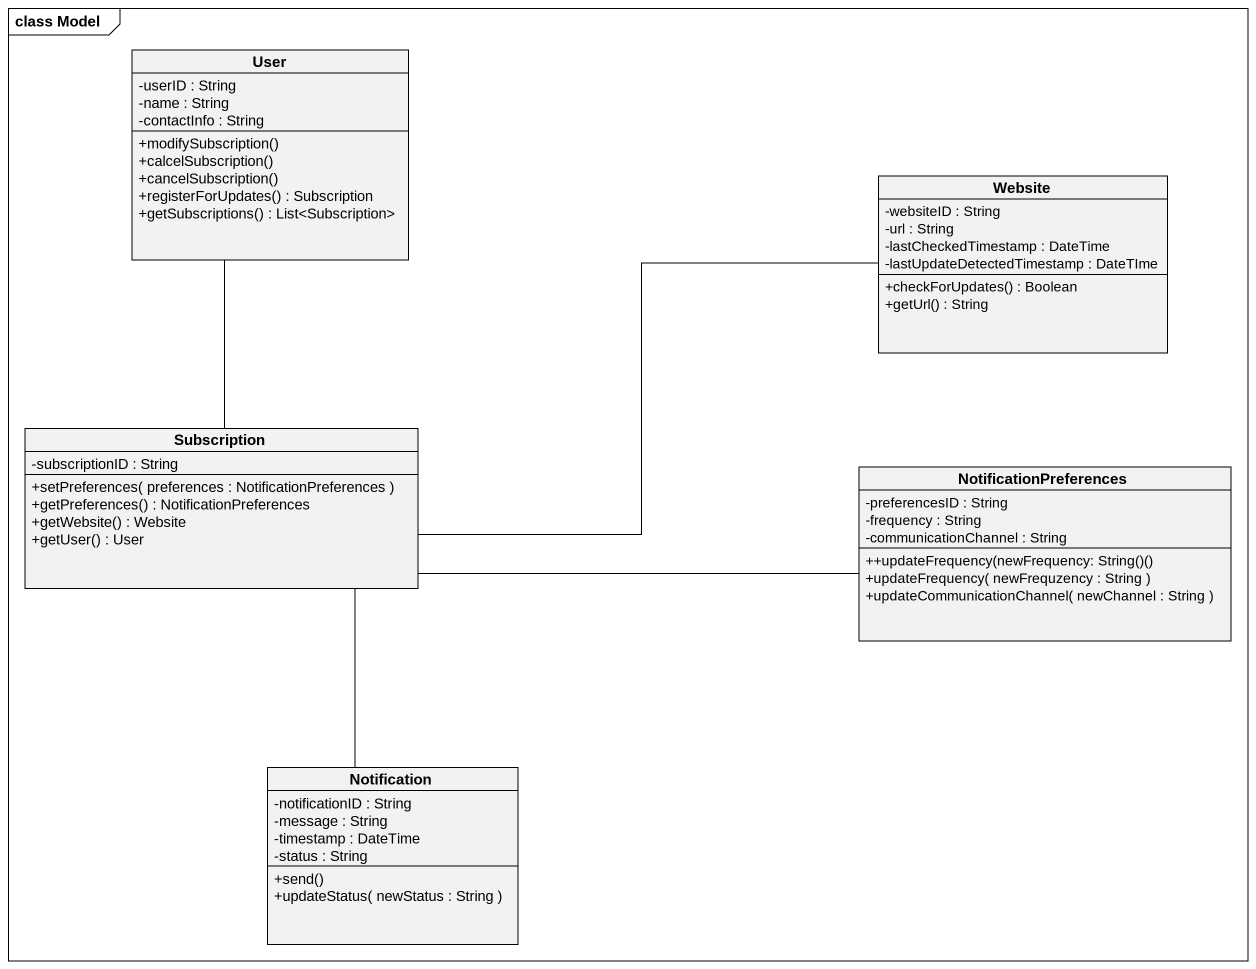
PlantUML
@startuml
mainframe class Model
hide circle
hide empty members
skinparam classAttributeIconSize 0
class User {
  -userID : String
  -name : String
  -contactInfo : String
  +modifySubscription()
  +calcelSubscription()
  +cancelSubscription()
  +registerForUpdates() : Subscription
  +getSubscriptions() : List<Subscription>
}
class Website {
  -websiteID : String
  -url : String
  -lastCheckedTimestamp : DateTime
  -lastUpdateDetectedTimestamp : DateTIme
  +checkForUpdates() : Boolean
  +getUrl() : String
}
class Subscription {
  -subscriptionID : String
  +setPreferences( preferences : NotificationPreferences )
  +getPreferences() : NotificationPreferences
  +getWebsite() : Website
  +getUser() : User
}
class NotificationPreferences {
  -preferencesID : String
  -frequency : String
  -communicationChannel : String
  ++updateFrequency(newFrequency: String()()
  +updateFrequency( newFrequzency : String )
  +updateCommunicationChannel( newChannel : String )
}
class Notification {
  -notificationID : String
  -message : String
  -timestamp : DateTime
  -status : String
  +send()
  +updateStatus( newStatus : String )
}
User -- Subscription
Website -left- Subscription
Subscription -right- NotificationPreferences
Subscription -- Notification
@enduml
